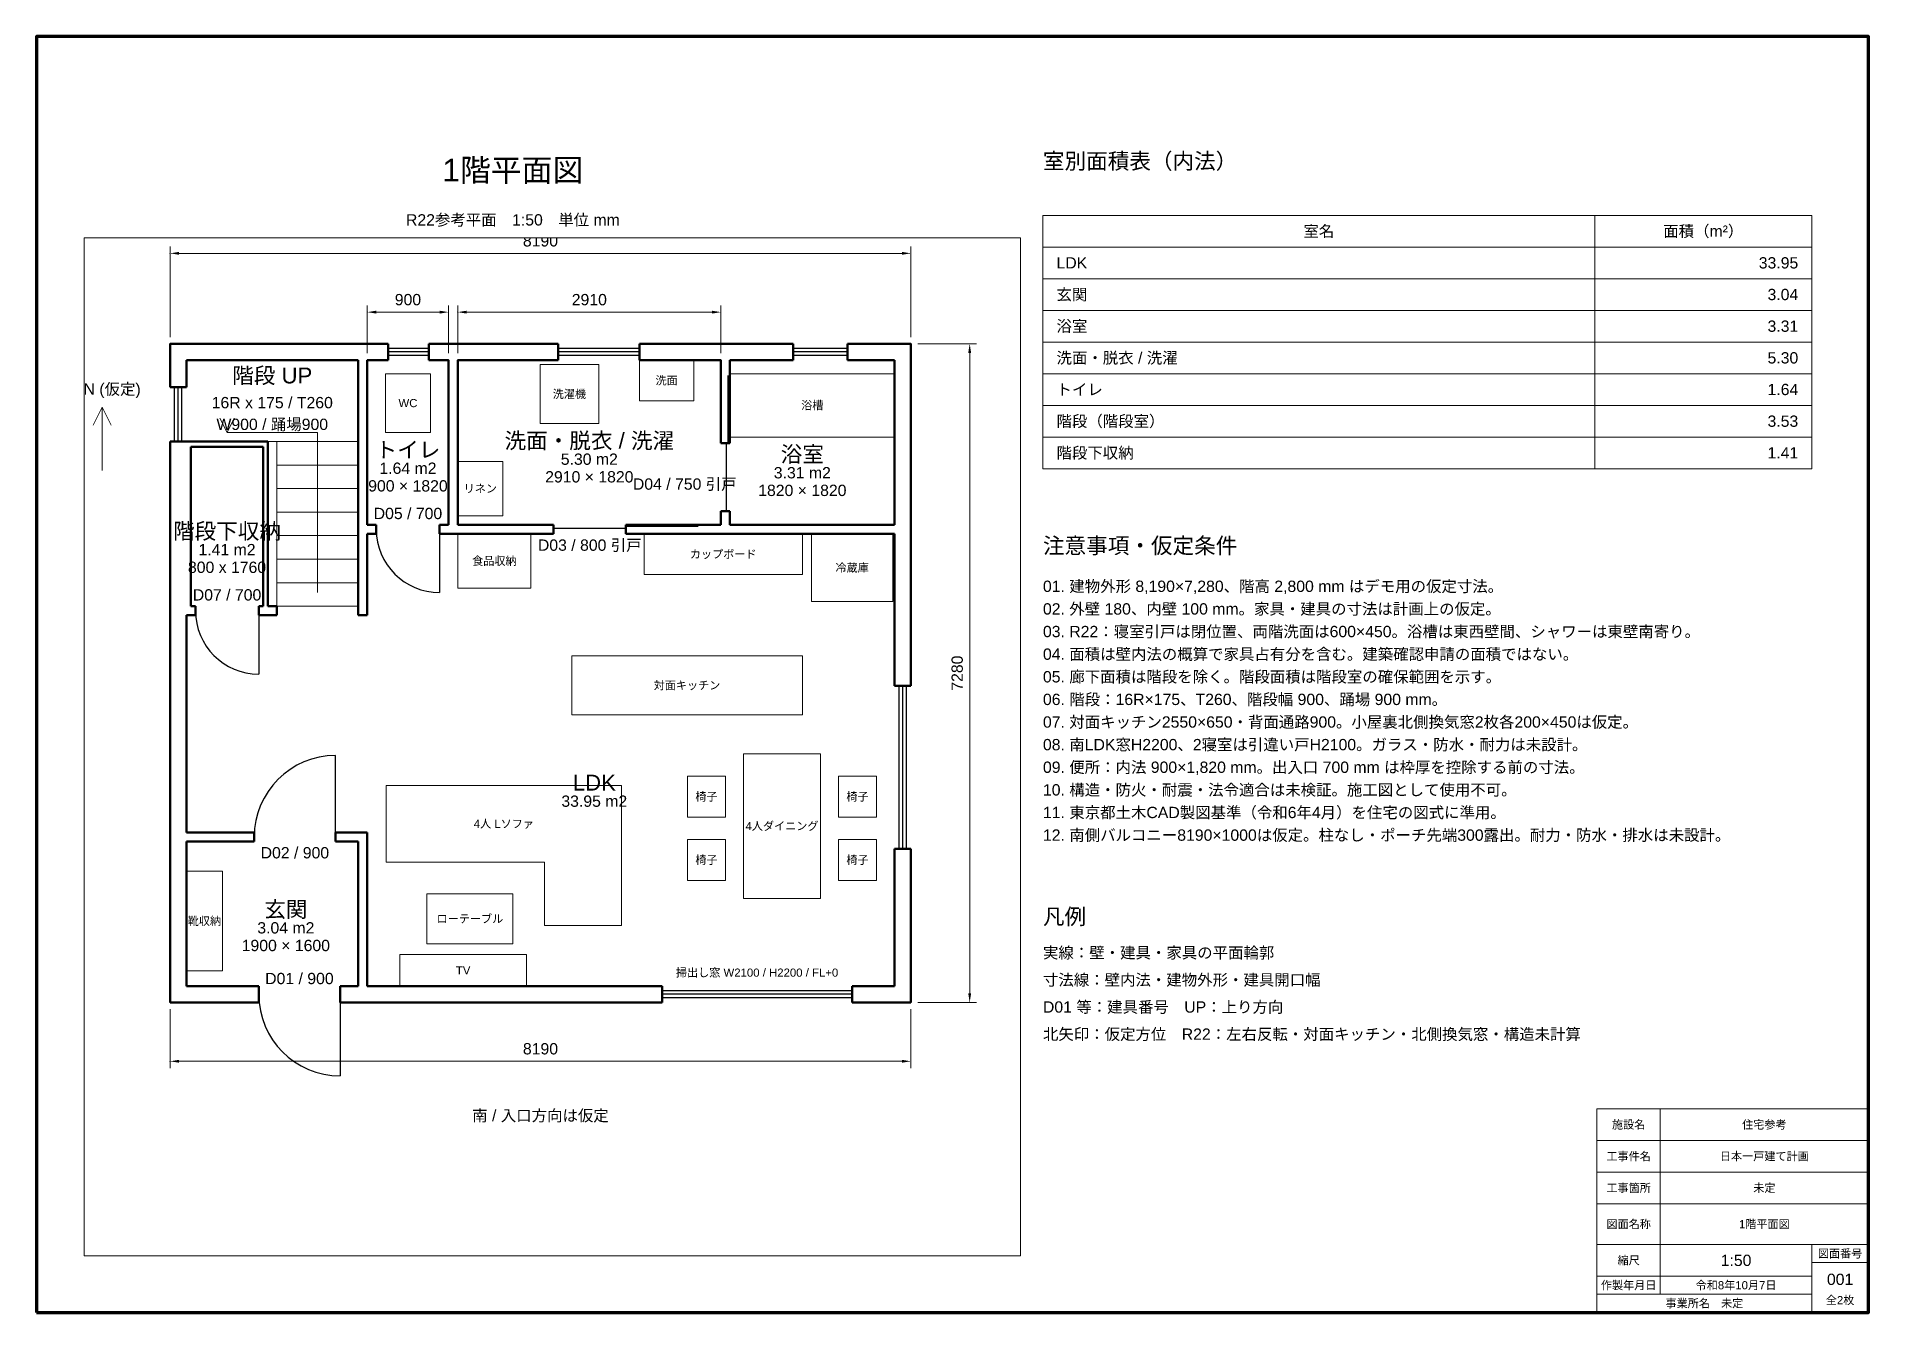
# Paper-space layout 'JP_A3_1_50' of a CAD drawing. Header units: millimetres. Extents: x 8 to 412, y 8 to 290.
# The model-space entities are those that its viewports show. They can reach past a viewport. Long polylines and large blocks are cut down to what shows.
import ezdxf
from ezdxf.enums import TextEntityAlignment as Align

# ---------------------------------------------------------------- set-up
doc = ezdxf.new("R2010")
doc.units = ezdxf.units.MM
for name, color, linetype, lineweight in [('D-BMK-NORT', 7, 'Continuous', 13), ('D-BYP-FIXT', 7, 'Continuous', 13), ('D-DOC-TXT', 7, 'Continuous', 13), ('D-STR-DIM', 7, 'Continuous', 13), ('D-STR-DOOR', 7, 'Continuous', 25), ('D-STR-STAI', 7, 'Continuous', 13), ('D-STR-TXT', 7, 'Continuous', 13), ('D-STR-WALL', 7, 'Continuous', 50), ('D-STR-WIND', 7, 'Continuous', 25), ('D-TTL-FRAM', 7, 'Continuous', 70), ('D-TTL-LINE', 7, 'Continuous', 13), ('D-TTL-TXT', 7, 'Continuous', 13)]:
    doc.layers.add(name, color=color, linetype=linetype, lineweight=lineweight)
doc.layers.add('D-TTL-VPRT', color=7, linetype='Continuous', lineweight=13, plot=False)
doc.styles.add('HOUSE_UNICODE', font='Arial Unicode.ttf')
doc.styles.add('OpenSansCondensed-Light', font='OpenSansCondensed-Light.ttf')
doc.dimstyles.new('EZDXF', dxfattribs={"dimtxt": 0.25, "dimasz": 0.175, "dimexe": 0.375, "dimexo": 0.125, "dimgap": 0.1, "dimtad": 1, "dimlfac": 100, "dimzin": 12, "dimdsep": 46, "dimtxsty": 'OpenSansCondensed-Light', "dimblk": 'ARCHTICK', "dimcen": 2.5, "dimazin": 3, "dimtfac": 0.5, "dimtmove": 2, "dimatfit": 3})

# ---------------------------------------------------------------- blocks, each defined once
blk = doc.blocks.new('_CLOSEDFILLED')
at = {"color": 0, "linetype": 'BYBLOCK'}
blk.add_solid([(-1, 0.16), (0, 0), (-1, -0.16)], dxfattribs=at)
blk = doc.blocks.new('*D1')
at = {"layer": 'D-STR-DIM', "color": 7, "lineweight": 13}
for p, q in [((0, -75), (0, -725)), ((8190, -75), (8190, -725)), ((100, -650), (8090, -650))]:
    blk.add_line(p, q, dxfattribs=at)
at = {"layer": 'D-STR-DIM'}
for p in [(0, 0), (8190, 0), (0, -650)]:
    blk.add_point(p, dxfattribs=at)
at = {"layer": 'D-STR-DIM', "color": 7, "xscale": 100, "yscale": 100, "rotation": 180}
blk.add_blockref('_CLOSEDFILLED', (0, -650), dxfattribs=at)
at = {"layer": 'D-STR-DIM', "color": 7, "xscale": 100, "yscale": 100}
blk.add_blockref('_CLOSEDFILLED', (8190, -650), dxfattribs=at)
at = {"layer": 'D-STR-DIM', "color": 7, "insert": (4095, -512.5), "char_height": 125, "attachment_point": 5, "style": 'HOUSE_UNICODE'}
blk.add_mtext('8190', dxfattribs=at)
blk = doc.blocks.new('*D2')
at = {"layer": 'D-STR-DIM', "color": 7, "lineweight": 13}
for p, q in [((3180, 7175), (3180, 7705)), ((6090, 7175), (6090, 7705)), ((3280, 7630), (5990, 7630))]:
    blk.add_line(p, q, dxfattribs=at)
at = {"layer": 'D-STR-DIM'}
for p in [(3180, 7630), (3180, 7100), (6090, 7100)]:
    blk.add_point(p, dxfattribs=at)
at = {"layer": 'D-STR-DIM', "color": 7, "xscale": 100, "yscale": 100, "rotation": 180}
blk.add_blockref('_CLOSEDFILLED', (3180, 7630), dxfattribs=at)
at = {"layer": 'D-STR-DIM', "color": 7, "xscale": 100, "yscale": 100}
blk.add_blockref('_CLOSEDFILLED', (6090, 7630), dxfattribs=at)
at = {"layer": 'D-STR-DIM', "color": 7, "insert": (4635, 7767.5), "char_height": 125, "attachment_point": 5, "style": 'HOUSE_UNICODE'}
blk.add_mtext('2910', dxfattribs=at)
blk = doc.blocks.new('*D3')
at = {"layer": 'D-STR-DIM', "color": 7, "lineweight": 13}
for p, q in [((2180, 7175), (2180, 7705)), ((3080, 7175), (3080, 7705)), ((2280, 7630), (2980, 7630))]:
    blk.add_line(p, q, dxfattribs=at)
at = {"layer": 'D-STR-DIM'}
for p in [(2180, 7630), (2180, 7100), (3080, 7100)]:
    blk.add_point(p, dxfattribs=at)
at = {"layer": 'D-STR-DIM', "color": 7, "xscale": 100, "yscale": 100, "rotation": 180}
blk.add_blockref('_CLOSEDFILLED', (2180, 7630), dxfattribs=at)
at = {"layer": 'D-STR-DIM', "color": 7, "xscale": 100, "yscale": 100}
blk.add_blockref('_CLOSEDFILLED', (3080, 7630), dxfattribs=at)
at = {"layer": 'D-STR-DIM', "color": 7, "insert": (2630, 7767.5), "char_height": 125, "attachment_point": 5, "style": 'HOUSE_UNICODE'}
blk.add_mtext('900', dxfattribs=at)
blk = doc.blocks.new('*D4')
at = {"layer": 'D-STR-DIM', "color": 7, "lineweight": 13}
for p, q in [((0, 7355), (0, 8355)), ((8190, 7355), (8190, 8355)), ((100, 8280), (8090, 8280))]:
    blk.add_line(p, q, dxfattribs=at)
at = {"layer": 'D-STR-DIM'}
for p in [(0, 8280), (0, 7280), (8190, 7280)]:
    blk.add_point(p, dxfattribs=at)
at = {"layer": 'D-STR-DIM', "color": 7, "xscale": 100, "yscale": 100, "rotation": 180}
blk.add_blockref('_CLOSEDFILLED', (0, 8280), dxfattribs=at)
at = {"layer": 'D-STR-DIM', "color": 7, "xscale": 100, "yscale": 100}
blk.add_blockref('_CLOSEDFILLED', (8190, 8280), dxfattribs=at)
at = {"layer": 'D-STR-DIM', "color": 7, "insert": (4095, 8417.5), "char_height": 125, "attachment_point": 5, "style": 'HOUSE_UNICODE'}
blk.add_mtext('8190', dxfattribs=at)
blk = doc.blocks.new('*D5')
at = {"layer": 'D-STR-DIM', "color": 7, "lineweight": 13}
for p, q in [((8265, 7280), (8915, 7280)), ((8840, 100), (8840, 7180)), ((8265, 0), (8915, 0))]:
    blk.add_line(p, q, dxfattribs=at)
at = {"layer": 'D-STR-DIM'}
for p in [(8190, 7280), (8190, 0), (8840, 0)]:
    blk.add_point(p, dxfattribs=at)
at = {"layer": 'D-STR-DIM', "color": 7, "xscale": 100, "yscale": 100}
for p, rotation in [((8840, 7280), 90), ((8840, 0), 270)]:
    blk.add_blockref('_CLOSEDFILLED', p, dxfattribs=dict(at, rotation=rotation))
at = {"layer": 'D-STR-DIM', "color": 7, "insert": (8702.5, 3640), "char_height": 125, "attachment_point": 5, "rotation": 90, "style": 'HOUSE_UNICODE'}
blk.add_mtext('7280', dxfattribs=at)

msp = doc.modelspace()

# ---------------------------------------------------------------- linework, layer by layer
at = {"layer": 'D-BMK-NORT'}
for p, q in [((-750, 6580), (-850, 6380)), ((-750, 5880), (-750, 6580)), ((-750, 6580), (-650, 6380))]:
    msp.add_line(p, q, dxfattribs=at)
at = {"layer": 'D-BYP-FIXT'}
for points in [[(5790, 6650), (5190, 6650), (5190, 7100), (5790, 7100)], [(2880, 6300), (2380, 6300), (2380, 6950), (2880, 6950)], [(4740, 6400), (4090, 6400), (4090, 7050), (4740, 7050)], [(8010, 6250), (6190, 6250), (6190, 6950), (8010, 6950)], [(3680, 5380), (3180, 5380), (3180, 5980), (3680, 5980)], [(3990, 4580), (3180, 4580), (3180, 5180), (3990, 5180)], [(6990, 4730), (5240, 4730), (5240, 5180), (6990, 5180)], [(7990, 4430), (7090, 4430), (7090, 5180), (7990, 5180)], [(6990, 3180), (4440, 3180), (4440, 3830), (6990, 3830)], [(6340, 2750), (7190, 2750), (7190, 1150), (6340, 1150)], [(6140, 2050), (5720, 2050), (5720, 2500), (6140, 2500)], [(7390, 2500), (7810, 2500), (7810, 2050), (7390, 2050)], [(4140, 850), (4990, 850), (4990, 1550), (4990, 2400), (4140, 2400), (2390, 2400), (2390, 1550), (4140, 1550)], [(6140, 1350), (5720, 1350), (5720, 1800), (6140, 1800)], [(7390, 1800), (7810, 1800), (7810, 1350), (7390, 1350)], [(580, 350), (180, 350), (180, 1450), (580, 1450)], [(2840, 650), (2840, 1200), (3790, 1200), (3790, 650)], [(3940, 530), (3940, 180), (2540, 180), (2540, 530)]]:
    msp.add_lwpolyline(points, close=True, dxfattribs=at)
at = {"layer": 'D-STR-DOOR'}
for p, q in [((6170, 6180), (6170, 6930)), ((6150, 5430), (6150, 6180)), ((2980, 5230), (2980, 4530)), ((5040, 5240), (4240, 5240)), ((5840, 5260), (5040, 5260)), ((980, 4330), (980, 3630)), ((1830, 1830), (1830, 2730)), ((1880, 90), (1880, -810))]:
    msp.add_line(p, q, dxfattribs=at)
for centre, radius, start, end in [((2980, 5230), 700, 180, 270), ((980, 4330), 700, 180, 270), ((1830, 1830), 900, 90, 180), ((1880, 90), 900, 180, 270)]:
    msp.add_arc(centre, radius, start, end, dxfattribs=at)
at = {"layer": 'D-STR-STAI'}
for p, q in [((630, 6300), (550, 6460)), ((630, 6300), (710, 6460)), ((1630, 6300), (630, 6300)), ((1630, 4530), (1630, 6300)), ((2080, 6200), (180, 6200)), ((2080, 6200), (1180, 6200)), ((2080, 5940), (1180, 5940)), ((2080, 5680), (1180, 5680)), ((2080, 5420), (1180, 5420)), ((2080, 5160), (1180, 5160)), ((2080, 4900), (1180, 4900)), ((2080, 4640), (1180, 4640)), ((2080, 4380), (1180, 4380))]:
    msp.add_line(p, q, dxfattribs=at)
msp.add_lwpolyline([(1180, 4380), (1080, 4380), (1080, 6200), (1180, 6200)], close=True, dxfattribs=at)
at = {"layer": 'D-STR-WALL'}
for p, q in [((0, 7280), (0, 6800)), ((2410, 7280), (0, 7280)), ((180, 6800), (180, 7100)), ((180, 7100), (2080, 7100)), ((2080, 7100), (2080, 4381)), ((2180, 5280), (2180, 7100)), ((2180, 7100), (2410, 7100)), ((2410, 7100), (2410, 7280)), ((2860, 7280), (2860, 7100)), ((4290, 7280), (2860, 7280)), ((2860, 7100), (3080, 7100)), ((3080, 7100), (3080, 5280)), ((3180, 5280), (3180, 7100)), ((3180, 7100), (4290, 7100)), ((4290, 7100), (4290, 7280)), ((5190, 7280), (5190, 7100)), ((6890, 7280), (5190, 7280)), ((5190, 7100), (6090, 7100)), ((6090, 7100), (6090, 6180)), ((6190, 6180), (6190, 7100)), ((6190, 7100), (6890, 7100)), ((6890, 7100), (6890, 7280)), ((8190, 7280), (7490, 7280)), ((7490, 7280), (7490, 7100)), ((7490, 7100), (8010, 7100)), ((8010, 7100), (8010, 5280)), ((8190, 3500), (8190, 7280)), ((0, 6800), (180, 6800)), ((180, 6200), (0, 6200)), ((0, 6200), (0, 0)), ((181, 6200), (180, 6200)), ((1080, 6200), (181, 6200)), ((230, 4380), (230, 6140)), ((230, 6140), (1030, 6140)), ((1030, 6140), (1030, 4380)), ((1080, 4380), (1080, 6200)), ((6090, 6180), (6190, 6180)), ((2280, 5280), (2180, 5280)), ((2280, 5180), (2280, 5280)), ((3080, 5280), (2980, 5280)), ((2980, 5280), (2980, 5180)), ((4240, 5280), (3180, 5280)), ((4240, 5180), (4240, 5280)), ((6090, 5280), (5040, 5280)), ((5040, 5280), (5040, 5180)), ((6190, 5430), (6090, 5430)), ((6090, 5430), (6090, 5280)), ((6190, 5280), (6190, 5430)), ((8010, 5280), (6190, 5280)), ((2180, 4280), (2180, 5180)), ((2180, 5180), (2280, 5180)), ((2980, 5180), (3180, 5180)), ((3180, 5180), (4240, 5180)), ((5040, 5180), (8010, 5180)), ((8010, 5180), (8010, 3500)), ((180, 1880), (180, 4280)), ((180, 4280), (280, 4280)), ((280, 4380), (230, 4380)), ((280, 4280), (280, 4380)), ((1030, 4380), (980, 4380)), ((980, 4380), (980, 4280)), ((980, 4280), (1180, 4280)), ((1180, 4380), (1080, 4380)), ((1180, 4280), (1180, 4380)), ((2080, 4381), (2080, 4380)), ((2080, 4380), (2080, 4280)), ((2080, 4280), (2180, 4280)), ((8010, 3500), (8190, 3500)), ((930, 1880), (180, 1880)), ((930, 1780), (930, 1880)), ((2180, 1880), (1830, 1880)), ((1830, 1880), (1830, 1780)), ((2180, 180), (2180, 1880)), ((180, 180), (180, 1780)), ((180, 1780), (930, 1780)), ((1830, 1780), (2080, 1780)), ((2080, 1780), (2080, 180)), ((8190, 1700), (8010, 1700)), ((8010, 1700), (8010, 180)), ((8190, 0), (8190, 1700)), ((0, 0), (980, 0)), ((980, 180), (180, 180)), ((980, 0), (980, 180)), ((2080, 180), (1880, 180)), ((1880, 180), (1880, 0)), ((1880, 0), (5440, 0)), ((5440, 180), (2180, 180)), ((5440, 0), (5440, 180)), ((8010, 180), (7540, 180)), ((7540, 180), (7540, 0)), ((7540, 0), (8190, 0))]:
    msp.add_line(p, q, dxfattribs=at)
at = {"layer": 'D-STR-WIND'}
for p, q in [((2860, 7230), (2410, 7230)), ((2860, 7190), (2410, 7190)), ((2860, 7150), (2410, 7150)), ((5190, 7230), (4290, 7230)), ((5190, 7190), (4290, 7190)), ((5190, 7150), (4290, 7150)), ((7490, 7230), (6890, 7230)), ((7490, 7190), (6890, 7190)), ((7490, 7150), (6890, 7150)), ((50, 6200), (50, 6800)), ((90, 6200), (90, 6800)), ((130, 6200), (130, 6800)), ((8060, 1700), (8060, 3500)), ((8100, 1700), (8100, 3500)), ((8140, 1700), (8140, 3500)), ((7540, 130), (5440, 130)), ((7540, 90), (5440, 90)), ((7540, 50), (5440, 50))]:
    msp.add_line(p, q, dxfattribs=at)

# ---------------------------------------------------------------- texts
at = {"layer": 'D-STR-TXT', "style": 'HOUSE_UNICODE'}
for s, height, p in [('階段 UP', 175, (1130, 6930)), ('洗面', 90, (5490, 6875)), ('北 N (仮定)', 125, (-750, 6780)), ('16R x 175 / T260', 125, (1130, 6630)), ('洗濯機', 90, (4415, 6725)), ('WC', 90, (2630, 6625)), ('浴槽', 90, (7100, 6600)), ('W900 / 踊場900', 125, (1130, 6390)), ('洗面・脱衣 / 洗濯', 175, (4635, 6210)), ('トイレ', 175, (2630, 6110)), ('浴室', 175, (6990, 6060)), ('1.64 m2', 125, (2630, 5905)), ('2910 × 1820', 125, (4635, 5810)), ('5.30 m2', 125, (4635, 6005)), ('3.31 m2', 125, (6990, 5855)), ('900 × 1820', 125, (2630, 5710)), ('リネン', 90, (3430, 5680)), ('D04 / 750 引戸', 125, (5690, 5730)), ('1820 × 1820', 125, (6990, 5660)), ('D05 / 700', 125, (2630, 5405)), ('階段下収納', 175, (630, 5210)), ('1.41 m2', 125, (630, 5005)), ('D03 / 800 引戸', 125, (4640, 5055)), ('800 x 1760', 125, (630, 4810)), ('食品収納', 90, (3585, 4880)), ('カップボード', 90, (6115, 4955)), ('冷蔵庫', 90, (7540, 4805)), ('D07 / 700', 125, (630, 4505)), ('対面キッチン', 90, (5715, 3505)), ('LDK', 175, (4690, 2430)), ('33.95 m2', 125, (4690, 2225)), ('椅子', 90, (5930, 2275)), ('椅子', 90, (7600, 2275)), ('4人 Lソファ', 90, (3690, 1975)), ('4人ダイニング', 90, (6765, 1950)), ('D02 / 900', 125, (1380, 1655)), ('椅子', 90, (5930, 1575)), ('椅子', 90, (7600, 1575)), ('玄関', 175, (1280, 1030)), ('靴収納', 90, (380, 900)), ('3.04 m2', 125, (1280, 825)), ('ローテーブル', 90, (3315, 925)), ('1900 × 1600', 125, (1280, 630)), ('D01 / 900', 125, (1430, 265)), ('TV', 90, (3240, 355)), ('掃出し窓 W2100 / H2200 / FL+0', 90, (6490, 330)), ('南 / 入口方向は仮定', 125, (4095, -1250))]:
    msp.add_text(s, height=height, dxfattribs=at).set_placement(p, align=Align.MIDDLE_CENTER)

# ---------------------------------------------------------------- dimensions: what is measured, and where the dimension line sits
at = {"layer": 'D-STR-DIM'}
for base, p1, p2, picture, middle in [((0, 8280), (0, 7280), (8190, 7280), '*D4', (4095, 8417.5)), ((2180, 7630), (2180, 7100), (3080, 7100), '*D3', (2630, 7767.5)), ((3180, 7630), (3180, 7100), (6090, 7100), '*D2', (4635, 7767.5)), ((0, -650), (0, 0), (8190, 0), '*D1', (4095, -512.5))]:
    dim = msp.add_linear_dim(base=base, p1=p1, p2=p2, dimstyle='EZDXF', override={"dimtxt": 125, "dimasz": 100, "dimexe": 75, "dimexo": 75, "dimgap": 75, "dimtad": 1, "dimdec": 0, "dimlfac": 1, "dimlunit": 2, "dimtxsty": 'HOUSE_UNICODE', "dimclrd": 7, "dimclre": 7, "dimclrt": 7, "dimlwd": 13, "dimlwe": 13}, dxfattribs=at)
    dim.commit()
    dim.dimension.update_dxf_attribs({"geometry": picture, "text_midpoint": middle})
dim = msp.add_linear_dim(base=(8840, 0), p1=(8190, 0), p2=(8190, 7280), angle=90, dimstyle='EZDXF', override={"dimtxt": 125, "dimasz": 100, "dimexe": 75, "dimexo": 75, "dimgap": 75, "dimtad": 1, "dimdec": 0, "dimlfac": 1, "dimlunit": 2, "dimtxsty": 'HOUSE_UNICODE', "dimclrd": 7, "dimclre": 7, "dimclrt": 7, "dimlwd": 13, "dimlwe": 13}, dxfattribs=at)
dim.commit()
dim.dimension.update_dxf_attribs({"geometry": '*D5', "text_midpoint": (8702.5, 3640)})

psp = doc.layouts.new('JP_A3_1_50')

# ---------------------------------------------------------------- linework, layer by layer
at = {"layer": 'D-TTL-FRAM', "color": 7, "linetype": 'Continuous', "lineweight": 70}
psp.add_lwpolyline([(7.5, 7.5), (412.5, 7.5), (412.5, 289.5), (7.5, 289.5)], close=True, dxfattribs=at)
at = {"layer": 'D-TTL-LINE', "color": 7, "linetype": 'Continuous', "lineweight": 13}
for p, q in [((352, 194), (352, 250)), ((230, 243), (400, 243)), ((230, 236), (400, 236)), ((230, 229), (400, 229)), ((230, 222), (400, 222)), ((230, 215), (400, 215)), ((230, 208), (400, 208)), ((230, 201), (400, 201)), ((366.5, 11.5), (366.5, 52.5)), ((352.5, 45.5), (412.5, 45.5)), ((352.5, 38.5), (412.5, 38.5)), ((352.5, 31.5), (412.5, 31.5)), ((352.5, 22.5), (412.5, 22.5)), ((400, 7.5), (400, 22.5)), ((400, 18.5), (412.5, 18.5)), ((352.5, 15.5), (400, 15.5)), ((352.5, 11.5), (400, 11.5))]:
    psp.add_line(p, q, dxfattribs=at)
for points in [[(230, 194), (400, 194), (400, 250), (230, 250)], [(352.5, 7.5), (412.5, 7.5), (412.5, 52.5), (352.5, 52.5)]]:
    psp.add_lwpolyline(points, close=True, dxfattribs=at)

# ---------------------------------------------------------------- texts
at = {"layer": 'D-DOC-TXT', "color": 7, "linetype": 'Continuous', "lineweight": 13, "style": 'HOUSE_UNICODE'}
for s, height, p in [('室別面積表（内法）', 3.5, (230, 262)), ('LDK', 2.5, (233, 239.5)), ('玄関', 2.5, (233, 232.5)), ('浴室', 2.5, (233, 225.5)), ('洗面・脱衣 / 洗濯', 2.5, (233, 218.5)), ('トイレ', 2.5, (233, 211.5)), ('階段（階段室）', 2.5, (233, 204.5)), ('階段下収納', 2.5, (233, 197.5)), ('注意事項・仮定条件', 3.5, (230, 177)), ('01. 建物外形 8,190×7,280、階高 2,800 mm はデモ用の仮定寸法。', 2.5, (230, 168)), ('02. 外壁 180、内壁 100 mm。家具・建具の寸法は計画上の仮定。', 2.5, (230, 163)), ('03. R22：寝室引戸は閉位置、両階洗面は600×450。浴槽は東西壁間、シャワーは東壁南寄り。', 2.5, (230, 158)), ('04. 面積は壁内法の概算で家具占有分を含む。建築確認申請の面積ではない。', 2.5, (230, 153)), ('05. 廊下面積は階段を除く。階段面積は階段室の確保範囲を示す。', 2.5, (230, 148)), ('06. 階段：16R×175、T260、階段幅 900、踊場 900 mm。', 2.5, (230, 143)), ('07. 対面キッチン2550×650・背面通路900。小屋裏北側換気窓2枚各200×450は仮定。', 2.5, (230, 138)), ('08. 南LDK窓H2200、2寝室は引違い戸H2100。ガラス・防水・耐力は未設計。', 2.5, (230, 133)), ('09. 便所：内法 900×1,820 mm。出入口 700 mm は枠厚を控除する前の寸法。', 2.5, (230, 128)), ('10. 構造・防火・耐震・法令適合は未検証。施工図として使用不可。', 2.5, (230, 123)), ('11. 東京都土木CAD製図基準（令和6年4月）を住宅の図式に準用。', 2.5, (230, 118)), ('12. 南側バルコニー8190×1000は仮定。柱なし・ポーチ先端300露出。耐力・防水・排水は未設計。', 2.5, (230, 113)), ('凡例', 3.5, (230, 95)), ('実線：壁・建具・家具の平面輪郭', 2.5, (230, 87)), ('寸法線：壁内法・建物外形・建具開口幅', 2.5, (230, 81)), ('D01 等：建具番号\u3000UP：上り方向', 2.5, (230, 75)), ('北矢印：仮定方位\u3000R22：左右反転・対面キッチン・北側換気窓・構造未計算', 2.5, (230, 69))]:
    psp.add_text(s, height=height, dxfattribs=at).set_placement(p, align=Align.MIDDLE_LEFT)
for s, p in [('R22参考平面\u30001:50\u3000単位 mm', (112.8, 249)), ('室名', (291, 246.5)), ('面積（m²）', (376, 246.5))]:
    psp.add_text(s, height=2.5, dxfattribs=at).set_placement(p, align=Align.MIDDLE_CENTER)
for s, p in [('33.95', (397, 239.5)), ('3.04', (397, 232.5)), ('3.31', (397, 225.5)), ('5.30', (397, 218.5)), ('1.64', (397, 211.5)), ('3.53', (397, 204.5)), ('1.41', (397, 197.5))]:
    psp.add_text(s, height=2.5, dxfattribs=at).set_placement(p, align=Align.MIDDLE_RIGHT)
at = {"layer": 'D-TTL-TXT', "color": 7, "linetype": 'Continuous', "lineweight": 13, "style": 'HOUSE_UNICODE'}
for s, height, p in [('1階平面図', 5, (112.8, 260)), ('施設名', 1.8, (359.5, 49)), ('住宅参考', 1.8, (389.5, 49)), ('工事件名', 1.8, (359.5, 42)), ('日本一戸建て計画', 1.8, (389.5, 42)), ('工事箇所', 1.8, (359.5, 35)), ('未定', 1.8, (389.5, 35)), ('図面名称', 1.8, (359.5, 27)), ('1階平面図', 1.8, (389.5, 27)), ('1:50', 2.5, (383.25, 19)), ('図面番号', 1.8, (406.25, 20.5)), ('縮尺', 1.8, (359.5, 19)), ('作製年月日', 1.8, (359.5, 13.5)), ('令和8年10月7日', 1.8, (383.25, 13.5)), ('001', 2.5, (406.25, 14.8)), ('事業所名\u3000未定', 1.8, (376.25, 9.5)), ('全2枚', 1.8, (406.25, 10.2))]:
    psp.add_text(s, height=height, dxfattribs=at).set_placement(p, align=Align.MIDDLE_CENTER)

# ---------------------------------------------------------------- viewports
at = {"layer": 'D-TTL-VPRT'}
psp.add_viewport(center=(121.5, 132.5), size=(207, 225), view_center_point=(4225, 2825), view_height=11250, dxfattribs=at)

doc.saveas('drawing.dxf')
